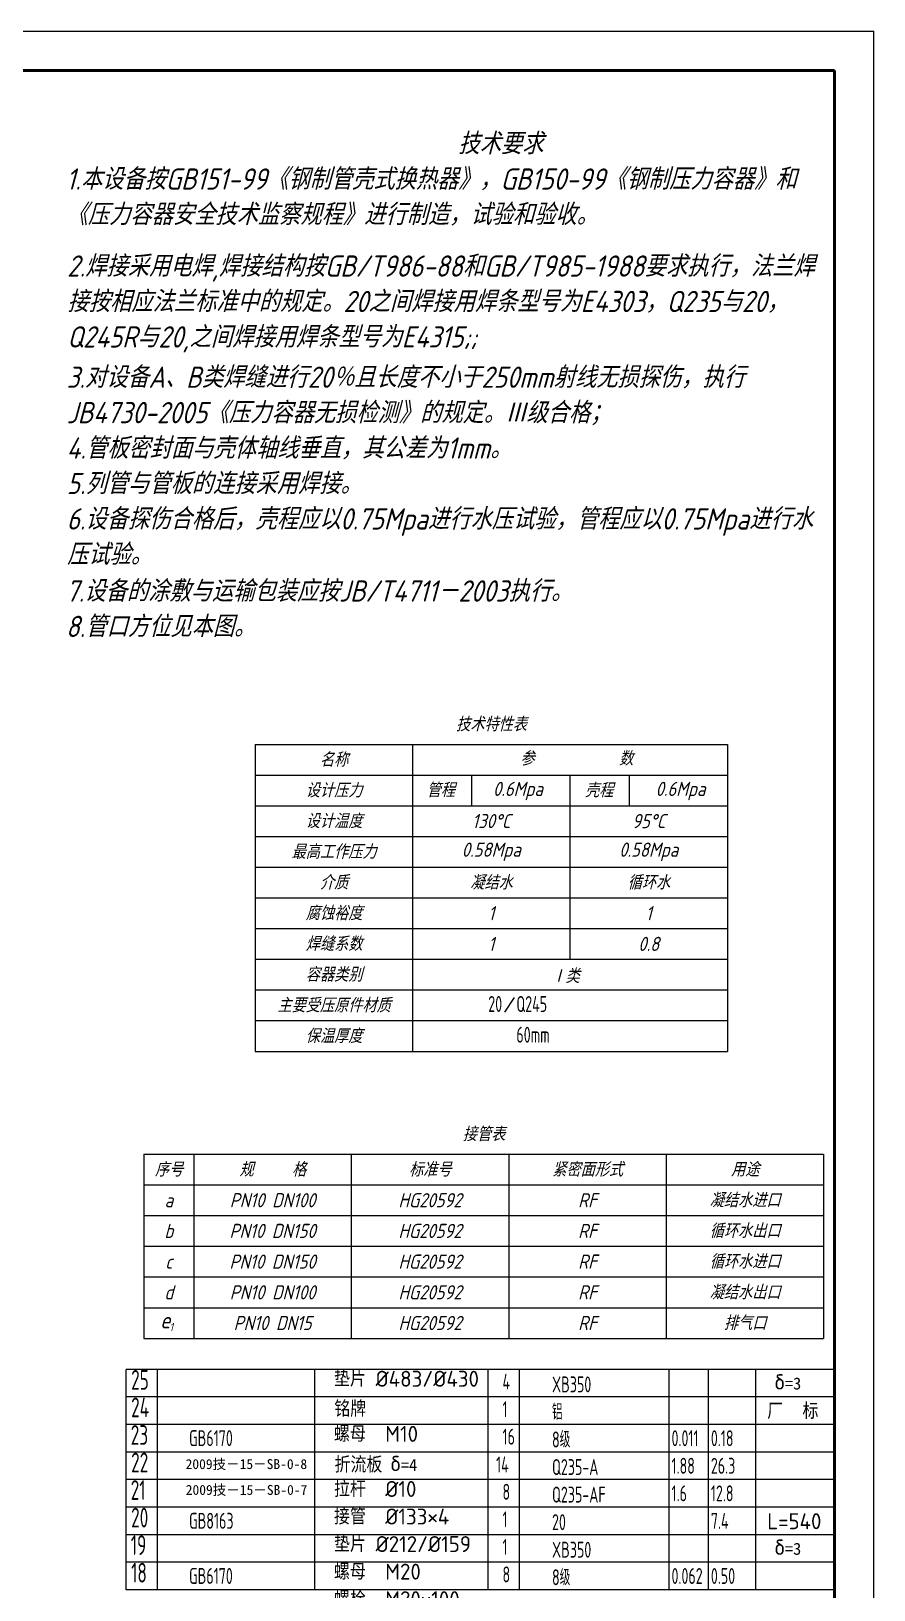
# Model space of a CAD drawing. Header units: millimetres. Extents: x -1137 to 3068, y -1656 to 1314.
# Drawn here: x 1998 to 3068, y -666 to 1314 of the extents above; entities that cross this region are included whole.
import ezdxf

# ---------------------------------------------------------------- set-up
doc = ezdxf.new("R2010")
doc.units = ezdxf.units.MM
doc.layers.add('文字', color=7, linetype='Continuous')
doc.layers.add('标注', color=254, linetype='Continuous')
doc.styles.add('GB', font='gbeitc.shx', dxfattribs={"bigfont": 'hztxt.shx'})
doc.styles.add('HZ', font='Tssdeng.shx', dxfattribs={"bigfont": 'hztxt.shx'})
doc.styles.get("Standard").update_dxf_attribs({"font": 'Tssdeng.shx', "bigfont": 'hztxt.shx'})
doc.styles.add('标准', font='Tssdeng.shx', dxfattribs={"bigfont": 'hztxt.shx'})

msp = doc.modelspace()

# ---------------------------------------------------------------- linework, layer by layer
at = {"lineweight": -3}
for p, q in [((-1136.8, 1314.1), (3068.2, 1314.1)), ((3068.2, -1655.9), (3068.2, 1314.1)), ((2611.3, 86.4), (2599.1, 68)), ((3018.2, -385.9), (2118.2, -385.9)), ((2118.2, -420.9), (2118.2, -385.9)), ((3018.2, -385.9), (2118.2, -385.9)), ((3018.2, -385.9), (2118.2, -385.9)), ((2158.2, -420.9), (2158.2, -385.9)), ((2358.2, -420.9), (2358.2, -385.9)), ((2578.2, -420.9), (2578.2, -385.9)), ((2618.2, -420.9), (2618.2, -385.9)), ((2808.2, -420.9), (2808.2, -385.9)), ((2858.2, -420.9), (2858.2, -385.9)), ((2918.2, -420.9), (2918.2, -385.9)), ((3018.2, -420.9), (3018.2, -385.9)), ((3018.2, -420.9), (2118.2, -420.9)), ((2118.2, -455.9), (2118.2, -420.9)), ((3018.2, -420.9), (2118.2, -420.9)), ((3018.2, -420.9), (2118.2, -420.9)), ((2158.2, -455.9), (2158.2, -420.9)), ((2358.2, -455.9), (2358.2, -420.9)), ((2578.2, -455.9), (2578.2, -420.9)), ((2618.2, -455.9), (2618.2, -420.9)), ((2808.2, -455.9), (2808.2, -420.9)), ((2858.2, -455.9), (2858.2, -420.9)), ((2918.2, -455.9), (2918.2, -420.9)), ((3018.2, -455.9), (3018.2, -420.9)), ((3018.2, -455.9), (2118.2, -455.9)), ((2118.2, -490.9), (2118.2, -455.9)), ((3018.2, -455.9), (2118.2, -455.9)), ((2158.2, -490.9), (2158.2, -455.9)), ((2358.2, -490.9), (2358.2, -455.9)), ((2578.2, -490.9), (2578.2, -455.9)), ((2618.2, -490.9), (2618.2, -455.9)), ((2808.2, -490.9), (2808.2, -455.9)), ((2858.2, -490.9), (2858.2, -455.9)), ((2918.2, -490.9), (2918.2, -455.9)), ((3018.2, -490.9), (3018.2, -455.9)), ((3018.2, -490.9), (2118.2, -490.9)), ((2118.2, -525.9), (2118.2, -490.9)), ((2158.2, -490.9), (2118.2, -490.9)), ((3018.2, -490.9), (2118.2, -490.9)), ((2158.2, -525.9), (2158.2, -490.9)), ((2358.2, -490.9), (2158.2, -490.9)), ((2358.2, -525.9), (2358.2, -490.9)), ((2578.2, -490.9), (2358.2, -490.9)), ((2578.2, -525.9), (2578.2, -490.9)), ((2618.2, -490.9), (2578.2, -490.9)), ((2618.2, -525.9), (2618.2, -490.9)), ((2808.2, -490.9), (2618.2, -490.9)), ((2808.2, -525.9), (2808.2, -490.9)), ((2858.2, -490.9), (2808.2, -490.9)), ((2858.2, -525.9), (2858.2, -490.9)), ((2918.2, -490.9), (2858.2, -490.9)), ((2918.2, -525.9), (2918.2, -490.9)), ((3018.2, -490.9), (2918.2, -490.9)), ((3018.2, -525.9), (3018.2, -490.9)), ((3018.2, -525.9), (2118.2, -525.9)), ((2118.2, -560.9), (2118.2, -525.9)), ((3018.2, -525.9), (2118.2, -525.9)), ((2158.2, -560.9), (2158.2, -525.9)), ((2358.2, -560.9), (2358.2, -525.9)), ((2578.2, -560.9), (2578.2, -525.9)), ((2618.2, -560.9), (2618.2, -525.9)), ((2808.2, -560.9), (2808.2, -525.9)), ((2858.2, -560.9), (2858.2, -525.9)), ((2918.2, -560.9), (2918.2, -525.9)), ((3018.2, -560.9), (3018.2, -525.9)), ((3018.2, -560.9), (2118.2, -560.9)), ((2118.2, -595.9), (2118.2, -560.9)), ((2158.2, -560.9), (2118.2, -560.9)), ((3018.2, -560.9), (2118.2, -560.9)), ((2158.2, -595.9), (2158.2, -560.9)), ((2358.2, -560.9), (2158.2, -560.9)), ((2358.2, -595.9), (2358.2, -560.9)), ((2578.2, -560.9), (2358.2, -560.9)), ((2578.2, -595.9), (2578.2, -560.9)), ((2618.2, -560.9), (2578.2, -560.9)), ((2618.2, -595.9), (2618.2, -560.9)), ((2808.2, -560.9), (2618.2, -560.9)), ((2808.2, -595.9), (2808.2, -560.9)), ((2858.2, -560.9), (2808.2, -560.9)), ((2858.2, -595.9), (2858.2, -560.9)), ((2918.2, -560.9), (2858.2, -560.9)), ((2918.2, -595.9), (2918.2, -560.9)), ((3018.2, -560.9), (2918.2, -560.9)), ((3018.2, -595.9), (3018.2, -560.9)), ((3018.2, -595.9), (2118.2, -595.9)), ((2118.2, -630.9), (2118.2, -595.9)), ((3018.2, -595.9), (2118.2, -595.9)), ((2158.2, -630.9), (2158.2, -595.9)), ((2358.2, -630.9), (2358.2, -595.9)), ((2578.2, -630.9), (2578.2, -595.9)), ((2618.2, -630.9), (2618.2, -595.9)), ((2808.2, -630.9), (2808.2, -595.9)), ((2858.2, -630.9), (2858.2, -595.9)), ((2918.2, -630.9), (2918.2, -595.9)), ((3018.2, -630.9), (3018.2, -595.9)), ((3018.2, -630.9), (2118.2, -630.9)), ((2118.2, -665.9), (2118.2, -630.9)), ((2158.2, -630.9), (2118.2, -630.9)), ((3018.2, -630.9), (2118.2, -630.9)), ((2158.2, -665.9), (2158.2, -630.9)), ((2358.2, -630.9), (2158.2, -630.9)), ((2358.2, -665.9), (2358.2, -630.9)), ((2578.2, -630.9), (2358.2, -630.9)), ((2578.2, -665.9), (2578.2, -630.9)), ((2618.2, -630.9), (2578.2, -630.9)), ((2618.2, -665.9), (2618.2, -630.9)), ((2808.2, -630.9), (2618.2, -630.9)), ((2808.2, -665.9), (2808.2, -630.9)), ((2858.2, -630.9), (2808.2, -630.9)), ((2858.2, -665.9), (2858.2, -630.9)), ((2918.2, -630.9), (2858.2, -630.9)), ((2918.2, -665.9), (2918.2, -630.9)), ((3018.2, -630.9), (2918.2, -630.9)), ((3018.2, -665.9), (3018.2, -630.9)), ((3018.2, -665.9), (2118.2, -665.9))]:
    msp.add_line(p, q, dxfattribs=at)
at = {"lineweight": 50}
for p in [(-1011.8, 1264.1), (3018.2, -1605.9)]:
    msp.add_line(p, (3018.2, 1264.1), dxfattribs=at)
at = {"layer": '标注'}
for p, q in [((2282.2, 408.1), (2482.2, 408.1)), ((2282.2, 408.1), (2282.2, 369.1)), ((2482.2, 408.1), (2682.2, 408.1)), ((2482.2, 408.1), (2482.2, 369.1)), ((2682.2, 408.1), (2882.2, 408.1)), ((2882.2, 408.1), (2882.2, 369.1)), ((2282.2, 369.1), (2482.2, 369.1)), ((2282.2, 369.1), (2282.2, 330.1)), ((2482.2, 369.1), (2682.2, 369.1)), ((2482.2, 369.1), (2482.2, 330.1)), ((2557.2, 369.1), (2557.2, 330.1)), ((2682.2, 369.1), (2882.2, 369.1)), ((2682.2, 369.1), (2682.2, 330.1)), ((2757.2, 369.1), (2757.2, 330.1)), ((2882.2, 369.1), (2882.2, 330.1)), ((2282.2, 330.1), (2482.2, 330.1)), ((2282.2, 330.1), (2282.2, 291.1)), ((2482.2, 330.1), (2682.2, 330.1)), ((2482.2, 330.1), (2482.2, 291.1)), ((2682.2, 330.1), (2882.2, 330.1)), ((2682.2, 330.1), (2682.2, 291.1)), ((2882.2, 330.1), (2882.2, 291.1)), ((2282.2, 291.1), (2482.2, 291.1)), ((2282.2, 291.1), (2282.2, 252.1)), ((2482.2, 291.1), (2682.2, 291.1)), ((2482.2, 291.1), (2482.2, 252.1)), ((2682.2, 291.1), (2882.2, 291.1)), ((2682.2, 291.1), (2682.2, 252.1)), ((2882.2, 291.1), (2882.2, 252.1)), ((2282.2, 252.1), (2482.2, 252.1)), ((2282.2, 252.1), (2282.2, 213.1)), ((2482.2, 252.1), (2682.2, 252.1)), ((2482.2, 252.1), (2482.2, 213.1)), ((2682.2, 252.1), (2882.2, 252.1)), ((2682.2, 252.1), (2682.2, 213.1)), ((2882.2, 252.1), (2882.2, 213.1)), ((2282.2, 213.1), (2482.2, 213.1)), ((2282.2, 213.1), (2282.2, 174.1)), ((2482.2, 213.1), (2682.2, 213.1)), ((2482.2, 213.1), (2482.2, 174.1)), ((2682.2, 213.1), (2882.2, 213.1)), ((2682.2, 213.1), (2682.2, 174.1)), ((2882.2, 213.1), (2882.2, 174.1)), ((2282.2, 174.1), (2482.2, 174.1)), ((2282.2, 174.1), (2282.2, 135.1)), ((2482.2, 174.1), (2682.2, 174.1)), ((2482.2, 174.1), (2482.2, 135.1)), ((2682.2, 174.1), (2882.2, 174.1)), ((2682.2, 174.1), (2682.2, 135.1)), ((2882.2, 174.1), (2882.2, 135.1)), ((2282.2, 135.1), (2482.2, 135.1)), ((2282.2, 135.1), (2282.2, 96.1)), ((2482.2, 135.1), (2682.2, 135.1)), ((2482.2, 135.1), (2482.2, 96.1)), ((2682.2, 135.1), (2882.2, 135.1)), ((2882.2, 135.1), (2882.2, 96.1)), ((2282.2, 96.1), (2482.2, 96.1)), ((2282.2, 96.1), (2282.2, 57.1)), ((2482.2, 96.1), (2682.2, 96.1)), ((2482.2, 96.1), (2482.2, 57.1)), ((2682.2, 96.1), (2882.2, 96.1)), ((2882.2, 96.1), (2882.2, 57.1)), ((2282.2, 57.1), (2482.2, 57.1)), ((2282.2, 57.1), (2282.2, 18.1)), ((2482.2, 57.1), (2682.2, 57.1)), ((2482.2, 57.1), (2482.2, 18.1)), ((2682.2, 57.1), (2882.2, 57.1)), ((2882.2, 57.1), (2882.2, 18.1)), ((2282.2, 18.1), (2482.2, 18.1)), ((2482.2, 18.1), (2682.2, 18.1)), ((2682.2, 18.1), (2882.2, 18.1)), ((2140.9, -112.5), (2204.4, -112.5)), ((2140.9, -112.5), (2140.9, -151.5)), ((2204.4, -112.5), (2404.4, -112.5)), ((2204.4, -112.5), (2204.4, -151.5)), ((2404.4, -112.5), (2604.4, -112.5)), ((2404.4, -112.5), (2404.4, -151.5)), ((2604.4, -112.5), (2804.4, -112.5)), ((2604.4, -112.5), (2604.4, -151.5)), ((2804.4, -112.5), (3004.4, -112.5)), ((2804.4, -112.5), (2804.4, -151.5)), ((3004.4, -112.5), (3004.4, -151.5)), ((2140.9, -151.5), (2204.4, -151.5)), ((2140.9, -151.5), (2140.9, -190.5)), ((2204.4, -151.5), (2404.4, -151.5)), ((2204.4, -151.5), (2204.4, -190.5)), ((2404.4, -151.5), (2604.4, -151.5)), ((2404.4, -151.5), (2404.4, -190.5)), ((2604.4, -151.5), (2804.4, -151.5)), ((2604.4, -151.5), (2604.4, -190.5)), ((2804.4, -151.5), (3004.4, -151.5)), ((2804.4, -151.5), (2804.4, -190.5)), ((3004.4, -151.5), (3004.4, -190.5)), ((2140.9, -190.5), (2204.4, -190.5)), ((2140.9, -190.5), (2140.9, -229.5)), ((2204.4, -190.5), (2404.4, -190.5)), ((2204.4, -190.5), (2204.4, -229.5)), ((2404.4, -190.5), (2604.4, -190.5)), ((2404.4, -190.5), (2404.4, -229.5)), ((2604.4, -190.5), (2804.4, -190.5)), ((2604.4, -190.5), (2604.4, -229.5)), ((2804.4, -190.5), (3004.4, -190.5)), ((2804.4, -190.5), (2804.4, -229.5)), ((3004.4, -190.5), (3004.4, -229.5)), ((2140.9, -229.5), (2204.4, -229.5)), ((2140.9, -229.5), (2140.9, -268.5)), ((2204.4, -229.5), (2404.4, -229.5)), ((2204.4, -229.5), (2204.4, -268.5)), ((2404.4, -229.5), (2604.4, -229.5)), ((2404.4, -229.5), (2404.4, -268.5)), ((2604.4, -229.5), (2804.4, -229.5)), ((2604.4, -229.5), (2604.4, -268.5)), ((2804.4, -229.5), (3004.4, -229.5)), ((2804.4, -229.5), (2804.4, -268.5)), ((3004.4, -229.5), (3004.4, -268.5)), ((2140.9, -268.5), (2204.4, -268.5)), ((2140.9, -268.5), (2140.9, -307.5)), ((2204.4, -268.5), (2404.4, -268.5)), ((2204.4, -268.5), (2204.4, -307.5)), ((2404.4, -268.5), (2604.4, -268.5)), ((2404.4, -268.5), (2404.4, -307.5)), ((2604.4, -268.5), (2804.4, -268.5)), ((2604.4, -268.5), (2604.4, -307.5)), ((2804.4, -268.5), (3004.4, -268.5)), ((2804.4, -268.5), (2804.4, -307.5)), ((3004.4, -268.5), (3004.4, -307.5)), ((2140.9, -307.5), (2204.4, -307.5)), ((2140.9, -307.5), (2140.9, -346.5)), ((2204.4, -307.5), (2404.4, -307.5)), ((2204.4, -307.5), (2204.4, -346.5)), ((2404.4, -307.5), (2604.4, -307.5)), ((2404.4, -307.5), (2404.4, -346.5)), ((2604.4, -307.5), (2804.4, -307.5)), ((2604.4, -307.5), (2604.4, -346.5)), ((2804.4, -307.5), (3004.4, -307.5)), ((2804.4, -307.5), (2804.4, -346.5)), ((3004.4, -307.5), (3004.4, -346.5)), ((2140.9, -346.5), (2204.4, -346.5)), ((2204.4, -346.5), (2404.4, -346.5)), ((2404.4, -346.5), (2604.4, -346.5)), ((2604.4, -346.5), (2804.4, -346.5)), ((2804.4, -346.5), (3004.4, -346.5))]:
    msp.add_line(p, q, dxfattribs=at)

# ---------------------------------------------------------------- texts
at = {"lineweight": -3, "style": '标准', "width": 0.667}
for s, height, p in [('20', 20.25, (2578.4, 68.2)), ('Q245', 20.25, (2614.1, 68.1)), ('60mm', 20.25, (2614.1, 29.1)), ('25', 25, (2124.7, -411.7)), ('4', 20.2, (2596.5, -411.5)), ('XB350', 20.25, (2659.4, -415.1)), ('24', 25, (2124.7, -446.7)), ('1', 20.2, (2596.5, -446.5)), ('铝', 20.2, (2659.4, -450.1)), ('23', 25, (2124.2, -481.7)), ('GB6170', 20.25, (2198.3, -483.4)), ('16', 20.25, (2596.5, -481.5)), ('8级', 20.25, (2659.4, -485.1)), ('0.011', 20.25, (2811.2, -483.5)), ('0.18', 20.25, (2861.2, -483.5)), ('22', 25, (2124.7, -516.7)), ('14', 20.25, (2588.3, -516.8)), ('Q235-A', 20.25, (2659.4, -520.1)), ('1.88', 20.25, (2811.2, -518.5)), ('26.3', 20.25, (2861.2, -518.5)), ('21', 25, (2124.2, -551.7)), ('8', 20.2, (2596.5, -551.5)), ('1.6', 20.25, (2811.2, -553.5)), ('12.8', 20.25, (2861.2, -553.5)), ('Q235-AF', 20.25, (2659.4, -555.1)), ('20', 25, (2124.7, -586.7)), ('GB8163', 20.25, (2198.3, -588.4)), ('1', 20.2, (2596.5, -586.5)), ('20', 20.25, (2659.4, -590.1)), ('7.4', 20.25, (2861.2, -588.5)), ('19', 25, (2124.2, -621.7)), ('1', 20.2, (2596.5, -621.5)), ('XB350', 20.25, (2659.4, -625.1)), ('18', 25, (2124.7, -656.7)), ('GB6170', 20.25, (2198.3, -658.4)), ('8', 20.2, (2596.5, -656.5)), ('8级', 20.25, (2659.4, -660.1)), ('0.062', 20.25, (2811.2, -658.5)), ('0.50', 20.25, (2861.2, -658.5))]:
    msp.add_text(s, height=height, dxfattribs=at).set_placement(p)
at = {"lineweight": -3, "char_height": 20.25, "width": 229.237, "attachment_point": 1}
for s, insert in [('垫片 %%C483/%%C430', (2382.4, -387.7)), ('铭牌', (2382.8, -425.9)), ('螺母  M10', (2382.4, -457.7)), ('折流板', (2383.1, -496.8)), ('拉杆  %%C10', (2382.4, -527.7)), ('接管  %%C133×4', (2382.4, -562.7)), ('垫片 %%C212/%%C159', (2382.4, -597.7)), ('螺母  M20', (2382.4, -632.7)), ('螺栓  M20×100', (2382.4, -667.7))]:
    msp.add_mtext(s, dxfattribs=dict(at, insert=insert))
for s, insert, style in [('{\\H0.9583x;δ\\fSimSun|b0|i0|c134|p0;\\H0.7826x;=3}', (2941.9, -392), '标准'), ('厂  标', (2932.8, -428.7), 'HZ'), ('{\\H0.9583x;δ\\fSimSun|b0|i0|c134|p0;\\H0.7826x;=4}', (2453.9, -495.7), '标准'), ('L=540', (2932.8, -568.7), 'HZ'), ('{\\H0.9583x;δ\\fSimSun|b0|i0|c134|p0;\\H0.7826x;=3}', (2941.9, -602), '标准')]:
    msp.add_mtext(s, dxfattribs=dict(at, insert=insert, style=style))
at = {"lineweight": -3, "char_height": 12.6, "attachment_point": 1, "style": '标准'}
for s, insert in [('{\\fFangSong_GB2312|b0|i0|c134|p34;2009技－15－SB-0-8}', (2193.9, -499.9)), ('{\\fFangSong_GB2312|b0|i0|c134|p34;2009技－15－SB-0-7}', (2194.1, -532.7))]:
    msp.add_mtext(s, dxfattribs=dict(at, insert=insert))
at = {"layer": '文字', "char_height": 27, "style": 'GB'}
for s, insert, width, attachment_point in [('                                  技术要求\\P1.本设备按GB151-99《钢制管壳式换热器》，GB150-99《钢制压力容器》和《压力容器安全技术监察规程》进行制造，试验和验收。', (2042.2, 1125.8), 970.379, 4), ('2.焊接采用电焊,焊接结构按GB/T986-88和GB/T985-1988要求执行，法兰焊接按相应法兰标准中的规定。20之间焊接用焊条型号为E4303，Q235与20，Q245R与20,之间焊接用焊条型号为E4315;;', (2043.4, 1029.2), 970.379, 1), ('3.对设备A、B类焊缝进行20％且长度不小于250mm射线无损探伤，执行JB4730-2005《压力容器无损检测》的规定。Ⅲ级合格；\\P4.管板密封面与壳体轴线垂直，其公差为1mm。\\P5.列管与管板的连接采用焊接。\\P6.设备探伤合格后，壳程应以0.75Mpa进行水压试验，管程应以0.75Mpa进行水压试验。', (2042.8, 888), 970.379, 1), ('7.设备的涂敷与运输包装应按JB/T4711－2003执行。\\P8.管口方位见本图。', (2041.9, 616.4), 667.406, 1)]:
    msp.add_mtext(s, dxfattribs=dict(at, insert=insert, width=width, attachment_point=attachment_point))
at = {"layer": '标注', "style": 'GB'}
for s, insert, char_height, width, attachment_point in [('技术特性表', (2582.2, 433.6), 18, 597, 5), ('名称', (2382.2, 388.6), 18, 197, 5), ('参           数', (2690.5, 390.1), 18, 197, 5), ('设计压力', (2382.2, 349.6), 18, 197, 5), ('管程', (2517.8, 350), 18, 197, 5), ('0.6Mpa', (2616.1, 348.8), 18, 197, 5), ('壳程', (2718.9, 349.7), 18, 197, 5), ('0.6Mpa', (2822.6, 348.8), 18, 197, 5), ('设计温度', (2382.2, 310.6), 18, 197, 5), ('130%%DC', (2582.2, 310.6), 18, 197, 5), ('95%%DC', (2782.2, 310.6), 18, 197, 5), ('最高工作压力', (2382.2, 271.6), 18, 197, 5), ('0.58Mpa', (2582.2, 271.6), 18, 197, 5), ('0.58Mpa', (2782.2, 271.6), 18, 197, 5), ('介质', (2382.2, 232.6), 18, 197, 5), ('凝结水', (2582.2, 232.6), 18, 197, 5), ('循环水', (2782.2, 232.6), 18, 197, 5), ('腐蚀裕度', (2382.2, 193.6), 18, 197, 5), ('1', (2582.2, 193.6), 18, 197, 5), ('1', (2782.2, 193.6), 18, 197, 5), ('焊缝系数', (2382.2, 154.6), 18, 197, 5), ('1', (2582.2, 154.6), 18, 197, 5), ('0.8', (2782.2, 154.6), 18, 197, 5), ('容器类别', (2382.2, 115.6), 18, 197, 5), ('Ⅰ类', (2676.2, 113.8), 18, 197, 5), ('主要受压原件材质', (2382.2, 76.6), 18, 197, 5), ('保温厚度', (2382.2, 37.6), 18, 197, 5), ('接管表', (2572.6, -87), 18, 860.534, 5), ('序号', (2172.6, -132), 18, 60.534, 5), ('规     格', (2304.4, -132), 18, 197, 5), ('标准号', (2504.4, -132), 18, 197, 5), ('紧密面形式', (2704.4, -132), 18, 197, 5), ('用途', (2904.4, -132), 18, 197, 5), ('a', (2172.6, -171), 18, 60.534, 5), ('PN10 DN100', (2304.4, -171), 18, 197, 5), ('HG20592', (2504.4, -171), 18, 197, 5), ('RF', (2704.4, -171), 18, 197, 5), ('凝结水进口', (2904.4, -171), 18, 197, 5), ('b', (2172.6, -210), 18, 60.534, 5), ('PN10 DN150', (2304.4, -210), 18, 197, 5), ('HG20592', (2504.4, -210), 18, 197, 5), ('RF', (2704.4, -210), 18, 197, 5), ('循环水出口', (2904.4, -210), 18, 197, 5), ('c', (2172.6, -249), 18, 60.534, 5), ('PN10 DN150', (2304.4, -249), 18, 197, 5), ('HG20592', (2504.4, -249), 18, 197, 5), ('RF', (2704.4, -249), 18, 197, 5), ('循环水进口', (2904.4, -249), 18, 197, 5), ('凝结水出口', (2904.4, -288), 18, 197, 5), ('d', (2172.6, -288), 18, 60.534, 5), ('PN10 DN100', (2304.4, -288), 18, 197, 5), ('HG20592', (2504.4, -288), 18, 197, 5), ('RF', (2704.4, -288), 18, 197, 5), ('排气口', (2904.4, -327), 18, 197, 5), ('e', (2174.5, -313.1), 20.7, 28.344, 3), ('1', (2177.9, -326.9), 10.3, 14.172, 3), ('PN10 DN15', (2304.4, -327), 18, 197, 5), ('HG20592', (2504.4, -327), 18, 197, 5), ('RF', (2704.4, -327), 18, 197, 5)]:
    msp.add_mtext(s, dxfattribs=dict(at, insert=insert, char_height=char_height, width=width, attachment_point=attachment_point))

doc.saveas('drawing.dxf')
